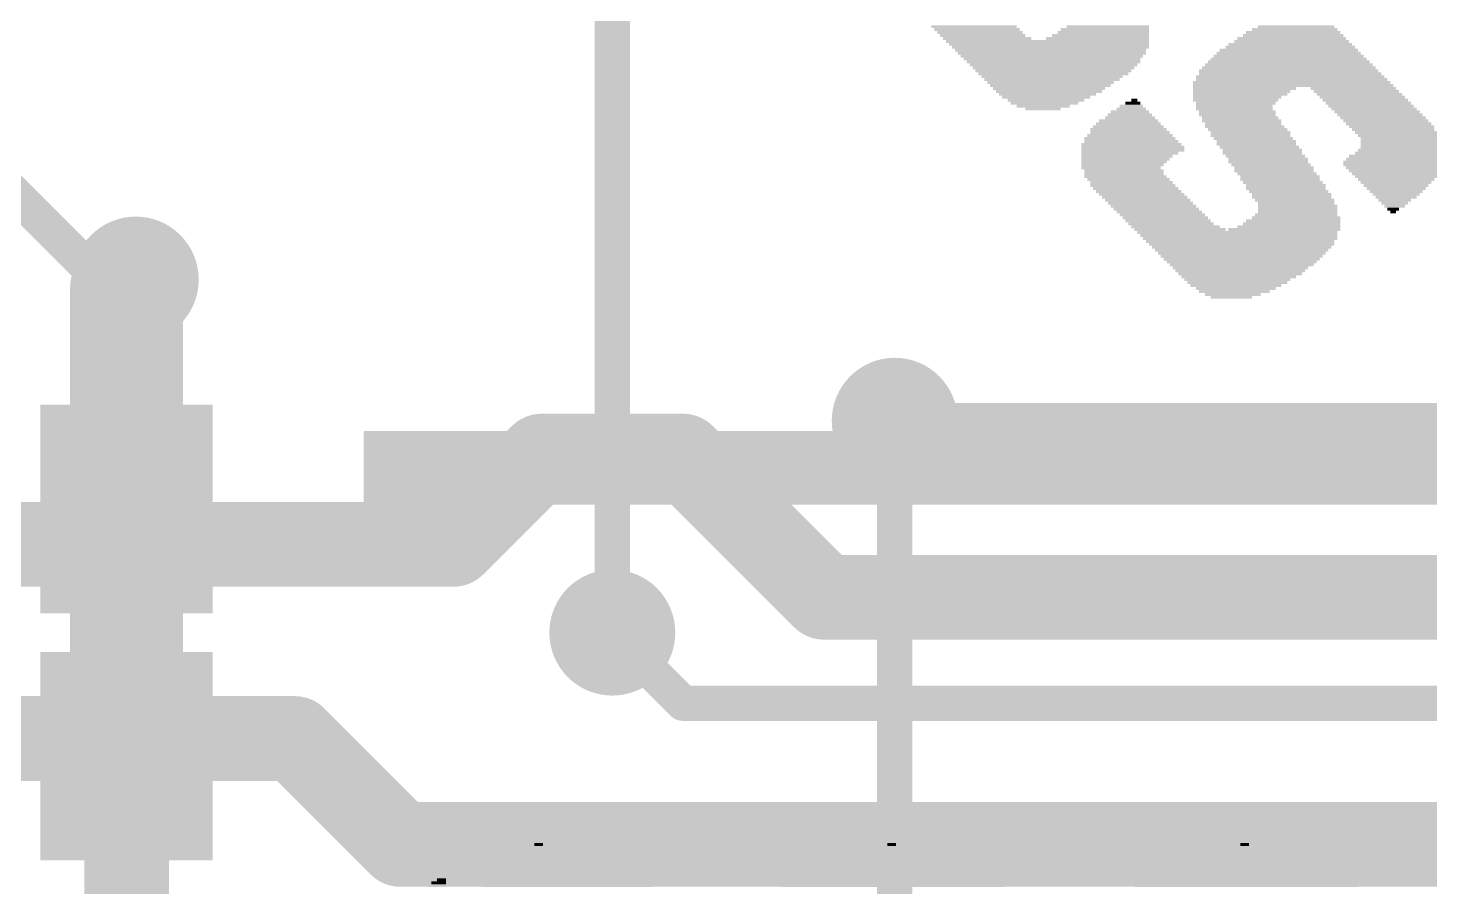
# Model space of a CAD drawing. Extents: x -3.3 to 69.5, y -0.4 to 53.7.
# Drawn here: x 26.78 to 36.87, y 9.09 to 15.27 of the extents above; entities that cross this region are included whole.
import ezdxf

# ---------------------------------------------------------------- set-up
doc = ezdxf.new("R2010")
doc.units = 0
for name, color, linetype in [('1', 12, 'CONTINUOUS'), ('16', 132, 'CONTINUOUS'), ('18', 3, 'CONTINUOUS'), ('200', 4, 'CONTINUOUS')]:
    doc.layers.add(name, color=color, linetype=linetype)

# ---------------------------------------------------------------- blocks, each defined once
blk = doc.blocks.new('RECT')
blk.add_solid([(-0.5, -0.5), (0.5, -0.5), (-0.5, 0.5), (0.5, 0.5)])
blk = doc.blocks.new('ROUNDV')
at = {"const_width": 0.5}
blk.add_lwpolyline([(0, -0.25, 1), (0, 0.25, 1), (0, -0.25)], format="xyb", dxfattribs=at)

msp = doc.modelspace()

# ---------------------------------------------------------------- linework, layer by layer
at = {"layer": '1'}
for points, const_width in [([(30.988, 10.922), (30.988, 24.892)], 0.254), ([(27.493, 13.396), (27.493, 11.811)], 0.8128), ([(27.493, 13.396), (27.559, 13.462)], 0.4064), ([(27.559, 13.462), (27.625, 13.396)], 0.254), ([(33.02, 2.54), (33.02, 12.446)], 0.254), ([(27.493, 11.811), (27.493, 10.033)], 0.8128), ([(27.493, 10.033), (27.493, 8.443)], 0.6096)]:
    msp.add_lwpolyline(points, dxfattribs=dict(at, const_width=const_width))
for points, const_width in [([(27.6962, 13.396, 1), (27.2898, 13.396)], 0.4064), ([(27.6308, 13.3902, 1), (27.4872, 13.5338)], 0.2032), ([(27.4212, 13.4678, 1), (27.5648, 13.3242)], 0.2032), ([(27.6039, 13.5069, 1), (27.5141, 13.4171)], 0.127), ([(27.5801, 13.3511, 1), (27.6699, 13.4409)], 0.127), ([(33.0835, 12.446, 1), (32.9565, 12.446)], 0.127), ([(27.6962, 11.811, 1), (27.2898, 11.811)], 0.4064), ([(27.2898, 11.811, 1), (27.6962, 11.811)], 0.4064), ([(30.9245, 10.922, 1), (31.0515, 10.922)], 0.127), ([(27.6454, 10.033, 1), (27.3406, 10.033)], 0.3048), ([(27.2898, 10.033, 1), (27.6962, 10.033)], 0.4064)]:
    msp.add_lwpolyline(points, format="xyb", dxfattribs=dict(at, const_width=const_width))
at = {"layer": '16'}
for points, const_width in [([(20.955, 19.812), (27.305, 13.462)], 0.254), ([(27.305, 13.462), (27.559, 13.462)], 0.254), ([(33.02, 12.446), (38.1, 12.446)], 0.254), ([(29.845, 11.557), (30.48, 12.192)], 0.6096), ([(30.48, 12.192), (31.496, 12.192)], 0.6096), ([(32.512, 11.176), (31.496, 12.192)], 0.6096), ([(26.162, 11.557), (29.845, 11.557)], 0.6096), ([(42.672, 11.176), (32.512, 11.176)], 0.6096), ([(31.496, 10.414), (30.988, 10.922)], 0.254), ([(41.91, 10.414), (31.496, 10.414)], 0.254), ([(28.702, 10.16), (23.114, 10.16)], 0.6096), ([(29.464, 9.398), (28.702, 10.16)], 0.6096), ([(38.1, 9.398), (29.464, 9.398)], 0.6096)]:
    msp.add_lwpolyline(points, dxfattribs=dict(at, const_width=const_width))
for points, const_width in [([(27.305, 13.5255, 1), (27.305, 13.3985)], 0.127), ([(27.2601, 13.4171, 1), (27.3499, 13.5069)], 0.127), ([(27.559, 13.3985, 1), (27.559, 13.5255)], 0.127), ([(33.02, 12.5095, 1), (33.02, 12.3825)], 0.127), ([(30.48, 12.3444, 1), (30.48, 12.0396)], 0.3048), ([(30.5878, 12.0842, 1), (30.3722, 12.2998)], 0.3048), ([(31.6038, 12.2998, 1), (31.3882, 12.0842)], 0.3048), ([(31.496, 12.0396, 1), (31.496, 12.3444)], 0.3048), ([(29.7372, 11.6648, 1), (29.9528, 11.4492)], 0.3048), ([(29.845, 11.4046, 1), (29.845, 11.7094)], 0.3048), ([(32.512, 11.3284, 1), (32.512, 11.0236)], 0.3048), ([(32.4042, 11.0682, 1), (32.6198, 11.2838)], 0.3048), ([(31.0329, 10.9669, 1), (30.9431, 10.8771)], 0.127), ([(31.496, 10.4775, 1), (31.496, 10.3505)], 0.127), ([(31.4511, 10.3691, 1), (31.5409, 10.4589)], 0.127), ([(28.8098, 10.2678, 1), (28.5942, 10.0522)], 0.3048), ([(28.702, 10.0076, 1), (28.702, 10.3124)], 0.3048), ([(29.464, 9.5504, 1), (29.464, 9.2456)], 0.3048), ([(29.3562, 9.2902, 1), (29.5718, 9.5058)], 0.3048)]:
    msp.add_lwpolyline(points, format="xyb", dxfattribs=dict(at, const_width=const_width))

# ---------------------------------------------------------------- block references
at = {"layer": '1', "xscale": 1.24, "yscale": 1.5, "rotation": 180}
msp.add_blockref('RECT', (27.493, 11.811), dxfattribs=at)
at = {"layer": '1', "xscale": 1.24, "yscale": 1.5}
msp.add_blockref('RECT', (27.493, 10.033), dxfattribs=at)
at = {"layer": '18', "xscale": 0.9064, "yscale": 0.9064}
for p in [(27.559, 13.462), (27.559, 13.462), (33.02, 12.446), (33.02, 12.446), (30.988, 10.922), (30.988, 10.922)]:
    msp.add_blockref('ROUNDV', p, dxfattribs=at)
at = {"layer": '200', "yscale": 0.0212}
for p, xscale in [((33.5902, 15.2817), 0.6138), ((33.6113, 15.2606), 0.6138), ((33.6325, 15.2394), 0.6138), ((34.5215, 15.2394), 0.6561), ((34.532, 15.2606), 0.635), ((34.5532, 15.2817), 0.5926), ((35.8867, 15.2394), 0.6773), ((35.8972, 15.2606), 0.6138), ((35.9078, 15.2817), 0.5503), ((33.6537, 15.2182), 0.6138), ((33.6854, 15.1971), 0.635), ((34.1193, 15.1759), 1.4604), ((34.1299, 15.1547), 1.4393), ((34.1405, 15.1336), 1.4181), ((34.4791, 15.1971), 0.7408), ((34.5003, 15.2182), 0.6985), ((35.8655, 15.1336), 0.9313), ((35.8655, 15.1547), 0.889), ((35.8761, 15.1759), 0.8255), ((35.8761, 15.1971), 0.7831), ((35.8867, 15.2182), 0.7196), ((34.1405, 15.1124), 1.3758), ((34.1511, 15.0912), 1.3546), ((34.1511, 15.0701), 1.3123), ((34.1511, 15.0489), 1.2699), ((34.1616, 15.0277), 1.2488), ((35.8549, 15.0277), 1.1641), ((35.8549, 15.0489), 1.1218), ((35.8549, 15.0701), 1.0795), ((35.8549, 15.0912), 1.0371), ((35.8549, 15.1124), 0.9948), ((34.1616, 15.0066), 1.2065), ((34.1616, 14.9854), 1.1641), ((34.1616, 14.9642), 1.1218), ((34.1616, 14.9431), 1.0795), ((34.1511, 14.9219), 1.016), ((35.8655, 14.9219), 1.3546), ((35.8549, 14.9642), 1.2911), ((35.8655, 14.9431), 1.3123), ((35.8549, 14.9854), 1.2488), ((35.8549, 15.0066), 1.2065), ((34.1511, 14.9007), 0.9736), ((34.1405, 14.8796), 0.9101), ((34.1405, 14.8584), 0.8678), ((34.1299, 14.8372), 0.8043), ((35.8867, 14.8584), 1.4393), ((35.5374, 14.8372), 0.7408), ((35.8761, 14.8796), 1.4181), ((35.8761, 14.9007), 1.3758), ((36.3205, 14.8372), 0.6138), ((34.1299, 14.8161), 0.762), ((34.1193, 14.7949), 0.6985), ((34.1087, 14.7737), 0.635), ((34.1087, 14.7526), 0.5503), ((34.0981, 14.7314), 0.4868), ((34.7331, 14.7314), 0.1058), ((34.7437, 14.7526), 0.0423), ((35.5162, 14.8161), 0.6985), ((35.5057, 14.7949), 0.6773), ((35.4845, 14.7737), 0.635), ((35.4739, 14.7526), 0.6138), ((35.4739, 14.7314), 0.5715), ((36.3417, 14.8161), 0.6138), ((36.3629, 14.7949), 0.6138), ((36.384, 14.7737), 0.6138), ((36.4052, 14.7526), 0.6138), ((36.4264, 14.7314), 0.6138), ((34.0876, 14.7102), 0.381), ((34.0876, 14.6891), 0.254), ((34.7119, 14.6256), 0.3598), ((34.7119, 14.6467), 0.3175), ((34.7119, 14.6679), 0.2752), ((34.7225, 14.6891), 0.2117), ((34.7225, 14.7102), 0.1693), ((35.4633, 14.7102), 0.5503), ((35.4633, 14.6891), 0.5503), ((35.4845, 14.6679), 0.5503), ((35.4845, 14.6467), 0.5503), ((35.5057, 14.6256), 0.5503), ((36.4475, 14.7102), 0.6138), ((36.4687, 14.6891), 0.6138), ((36.4899, 14.6679), 0.6138), ((36.511, 14.6467), 0.6138), ((36.5322, 14.6256), 0.6138), ((34.7119, 14.5198), 0.5715), ((34.7014, 14.5409), 0.5503), ((34.7014, 14.5621), 0.508), ((34.7014, 14.5833), 0.4656), ((34.7014, 14.6044), 0.4233), ((35.5162, 14.6044), 0.5715), ((35.5268, 14.5833), 0.5503), ((35.5374, 14.5621), 0.5715), ((35.5586, 14.5409), 0.5715), ((35.5797, 14.5198), 0.5715), ((36.5534, 14.6044), 0.6138), ((36.5745, 14.5833), 0.6138), ((36.5957, 14.5621), 0.6138), ((36.6063, 14.5409), 0.5926), ((36.6275, 14.5198), 0.5926), ((34.7225, 14.4351), 0.7196), ((34.7331, 14.4139), 0.7408), ((34.7225, 14.4563), 0.6773), ((34.7119, 14.4774), 0.6561), ((34.7119, 14.4986), 0.6138), ((35.5797, 14.4986), 0.5715), ((35.6009, 14.4774), 0.5715), ((35.6221, 14.4563), 0.5715), ((35.6221, 14.4351), 0.5715), ((35.6432, 14.4139), 0.5715), ((36.6486, 14.4986), 0.5926), ((36.6592, 14.4774), 0.5715), ((36.6592, 14.4563), 0.5715), ((36.6698, 14.4351), 0.5926), ((36.6698, 14.4139), 0.5926), ((34.7331, 14.3928), 0.7408), ((34.7119, 14.3716), 0.6985), ((34.6802, 14.3293), 0.635), ((34.6908, 14.3504), 0.6561), ((35.6644, 14.3928), 0.5715), ((35.6644, 14.3716), 0.5715), ((35.6856, 14.3504), 0.5715), ((35.7067, 14.3293), 0.5715), ((36.6169, 14.3293), 0.6985), ((36.6275, 14.3504), 0.6773), ((36.6486, 14.3716), 0.635), ((36.6592, 14.3928), 0.6138), ((34.6696, 14.3081), 0.6138), ((34.659, 14.2869), 0.5926), ((34.6484, 14.2658), 0.5715), ((34.6696, 14.2446), 0.5715), ((34.6696, 14.2234), 0.5715), ((35.7067, 14.3081), 0.5715), ((35.7279, 14.2869), 0.5715), ((35.7491, 14.2658), 0.5715), ((35.7491, 14.2446), 0.5715), ((35.7702, 14.2234), 0.5715), ((36.6063, 14.3081), 0.7196), ((36.6063, 14.2869), 0.7196), ((36.6063, 14.2658), 0.6773), ((36.6169, 14.2446), 0.6561), ((36.6169, 14.2234), 0.6138), ((34.6802, 14.2023), 0.5926), ((34.7014, 14.1811), 0.5926), ((34.7225, 14.1599), 0.5926), ((34.7331, 14.1388), 0.6138), ((34.7543, 14.1176), 0.6138), ((35.7914, 14.2023), 0.5715), ((35.7914, 14.1811), 0.5715), ((35.8126, 14.1599), 0.5715), ((35.8337, 14.1388), 0.5715), ((35.8337, 14.1176), 0.5715), ((36.6275, 14.2023), 0.5926), ((36.6275, 14.1811), 0.5503), ((36.6275, 14.1599), 0.508), ((36.6275, 14.1388), 0.4657), ((36.6275, 14.1176), 0.4233), ((34.7754, 14.0964), 0.6138), ((34.7966, 14.0753), 0.6138), ((34.8178, 14.0541), 0.6138), ((34.8389, 14.0329), 0.6138), ((34.8601, 14.0118), 0.6138), ((35.8549, 14.0964), 0.5715), ((35.8761, 14.0753), 0.5715), ((35.8761, 14.0541), 0.5715), ((35.8972, 14.0329), 0.5715), ((35.9078, 14.0118), 0.5503), ((36.6275, 14.0964), 0.381), ((36.6275, 14.0753), 0.3387), ((36.6275, 14.0541), 0.2963), ((36.6169, 14.0329), 0.2328), ((36.6169, 14.0118), 0.1905), ((34.8813, 13.9906), 0.6138), ((34.9024, 13.9694), 0.6138), ((34.9236, 13.9483), 0.6138), ((34.9448, 13.9271), 0.6138), ((35.9078, 13.9271), 0.5926), ((35.9184, 13.9906), 0.5715), ((35.9184, 13.9694), 0.5715), ((35.9184, 13.9483), 0.5715), ((36.6169, 13.9906), 0.1482), ((36.6063, 13.9694), 0.0847), ((36.6063, 13.9483), 0.0423), ((34.9659, 13.9059), 0.6138), ((34.9871, 13.8848), 0.6138), ((35.0083, 13.8636), 0.6138), ((35.04, 13.8424), 0.635), ((35.0718, 13.8213), 0.6561), ((35.8231, 13.8213), 0.8043), ((35.8549, 13.8424), 0.7408), ((35.8761, 13.8636), 0.6985), ((35.8867, 13.8848), 0.6773), ((35.9078, 13.9059), 0.635), ((35.4845, 13.8001), 1.4393), ((35.4951, 13.7789), 1.4181), ((35.5057, 13.7578), 1.3969), ((35.5057, 13.7366), 1.3546), ((35.5162, 13.7155), 1.3334), ((35.5162, 13.6943), 1.2911), ((35.5162, 13.6731), 1.2488), ((35.5162, 13.652), 1.2065), ((35.5162, 13.6308), 1.1641), ((35.5162, 13.6096), 1.1218), ((35.5162, 13.5885), 1.0795), ((35.5162, 13.5673), 1.0371), ((35.5057, 13.5461), 0.9736), ((35.5057, 13.525), 0.9313), ((35.5057, 13.5038), 0.889), ((35.4951, 13.4826), 0.8255), ((35.4845, 13.4615), 0.762), ((35.4845, 13.4403), 0.7196), ((35.4739, 13.4191), 0.6561), ((35.4739, 13.398), 0.5715), ((35.4633, 13.3768), 0.508), ((35.4528, 13.3556), 0.4022), ((35.4422, 13.3345), 0.2963), ((38.0985, 12.3608), 17.8005), ((38.0985, 12.3397), 17.8005), ((38.0985, 12.3185), 17.8005), ((38.0985, 12.2973), 17.8005), ((38.0985, 12.2762), 17.8005), ((38.0985, 12.255), 17.8005), ((38.0985, 12.2338), 17.8005), ((38.0985, 12.2127), 17.8005), ((38.0985, 12.1915), 17.8005), ((38.0985, 12.1703), 17.8005), ((38.0985, 12.1492), 17.8005), ((38.0985, 12.128), 17.8005), ((38.0985, 12.1068), 17.8005), ((38.0985, 12.0857), 17.8005), ((38.0985, 12.0645), 17.8005), ((38.0985, 12.0434), 17.8005), ((38.0985, 12.0222), 17.8005), ((38.0985, 12.001), 17.8005), ((38.0985, 11.9799), 17.8005), ((38.0985, 11.9587), 17.8005), ((38.0985, 11.9375), 17.8005), ((38.0985, 11.9164), 17.8005), ((38.0985, 11.8952), 17.8005), ((38.0985, 11.874), 17.8005), ((38.0985, 11.8529), 17.8005), ((30.4682, 9.3765), 0.4656), ((30.4576, 9.3976), 0.0635), ((33.0081, 9.3765), 0.4656), ((32.9975, 9.3976), 0.0635), ((35.548, 9.3765), 0.4657), ((35.5374, 9.3976), 0.0635), ((30.4682, 9.2706), 1.1006), ((30.4682, 9.2918), 1.016), ((30.4788, 9.313), 0.9101), ((30.4682, 9.3341), 0.8043), ((30.4788, 9.3553), 0.6561), ((33.0081, 9.2706), 1.1006), ((33.0081, 9.2918), 1.016), ((33.0187, 9.313), 0.9101), ((33.0081, 9.3341), 0.8043), ((33.0187, 9.3553), 0.6561), ((35.548, 9.2706), 1.1006), ((35.548, 9.2918), 1.016), ((35.5586, 9.313), 0.9101), ((35.548, 9.3341), 0.8043), ((35.5586, 9.3553), 0.6561), ((30.4682, 9.186), 1.3969), ((30.4682, 9.2071), 1.3123), ((30.4682, 9.2283), 1.27), ((30.4682, 9.2495), 1.1853), ((33.0081, 9.186), 1.3969), ((33.0081, 9.2071), 1.3123), ((33.0081, 9.2283), 1.2699), ((33.0081, 9.2495), 1.1853), ((35.548, 9.186), 1.3969), ((35.548, 9.2071), 1.3123), ((35.548, 9.2283), 1.27), ((35.548, 9.2495), 1.1853), ((29.7274, 9.1013), 0.127), ((29.738, 9.1225), 0.1058), ((29.7591, 9.1436), 0.0635), ((30.4682, 9.1648), 1.4393), ((30.6269, 9.1436), 1.1641), ((30.6481, 9.1225), 1.2065), ((30.6587, 9.1013), 1.2276), ((33.0081, 9.1013), 1.6086), ((33.0081, 9.1225), 1.5663), ((33.0081, 9.1436), 1.4816), ((33.0081, 9.1648), 1.4393), ((35.548, 9.1013), 1.6086), ((35.548, 9.1225), 1.5663), ((35.548, 9.1436), 1.4816), ((35.548, 9.1648), 1.4393)]:
    msp.add_blockref('RECT', p, dxfattribs=dict(at, xscale=xscale))

doc.saveas('drawing.dxf')
